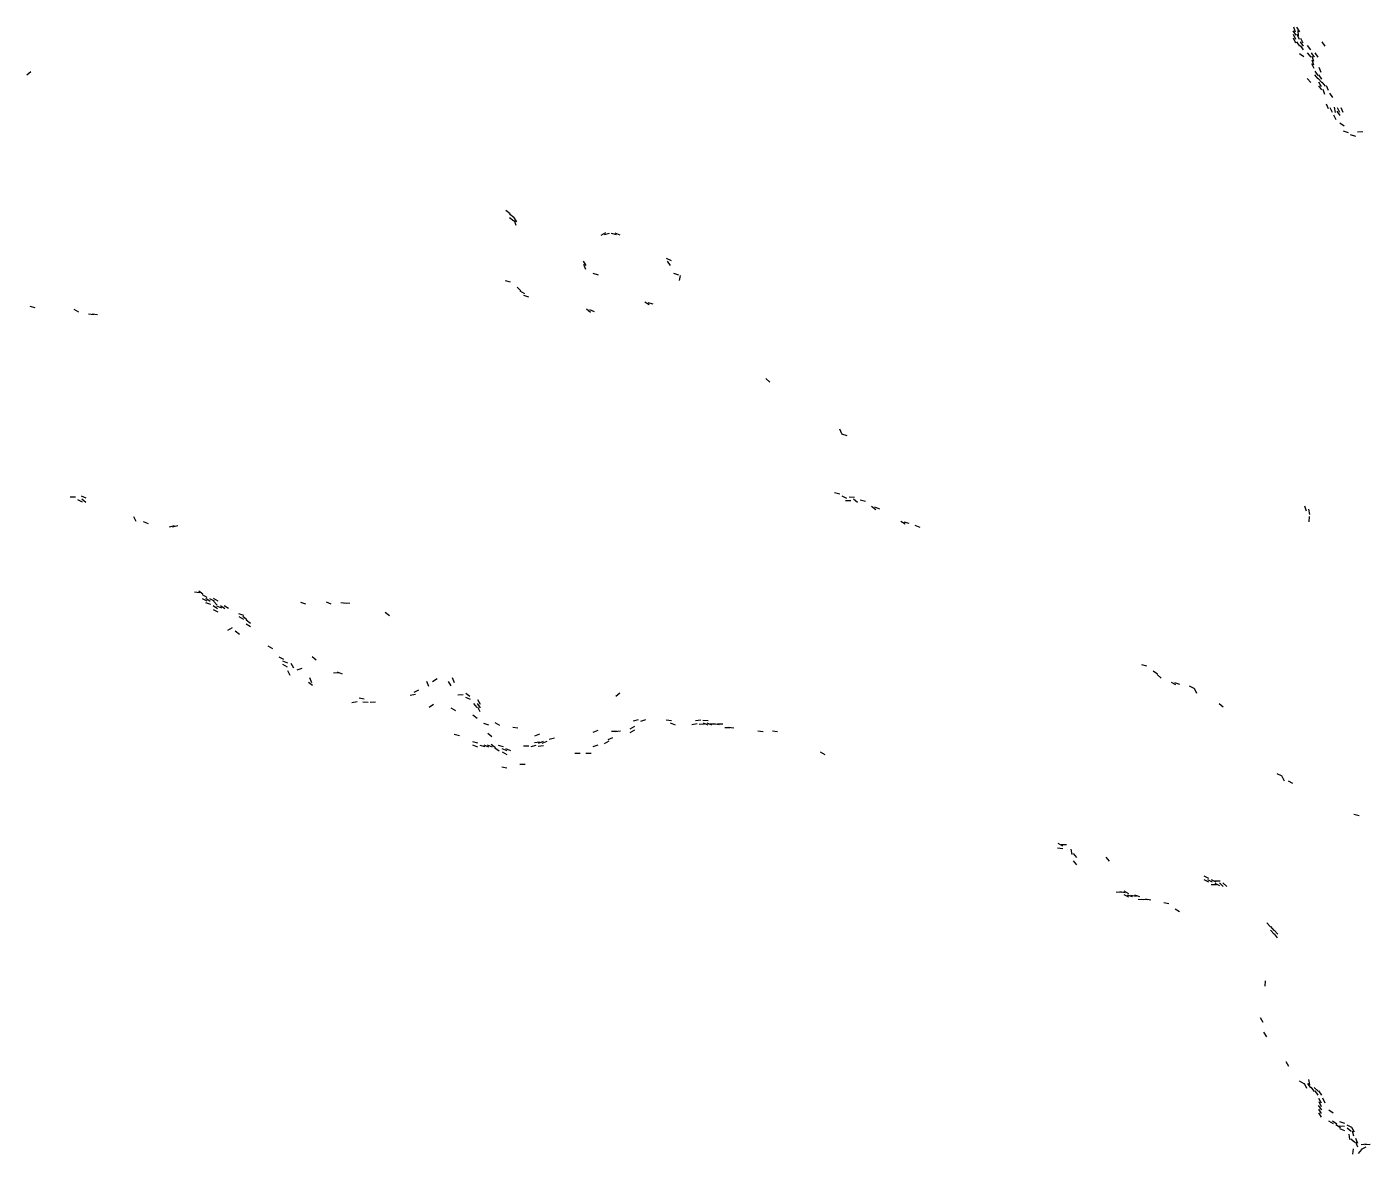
# Model space of a CAD drawing. Extents: x -664598 to -661481, y -979343 to -976126.
# Drawn here: x -663010 to -662275, y -976743 to -976126 of the extents above; entities that cross this region are included whole.
import ezdxf

# ---------------------------------------------------------------- set-up
doc = ezdxf.new("R2010")
doc.units = 0

msp = doc.modelspace()

# ---------------------------------------------------------------- linework, layer by layer
at = {"layer": 'CLIFF'}
for p, q in [((-662317.731, -976128.066), (-662316.029, -976130.414)), ((-662317.483, -976131.921), (-662316.277, -976134.559)), ((-662317.454, -976129.908), (-662316.306, -976132.572)), ((-662317.285, -976125.848), (-662316.475, -976128.632)), ((-662315.618, -976125.992), (-662314.142, -976128.488)), ((-662315.465, -976129.913), (-662314.295, -976132.567)), ((-662315.044, -976127.799), (-662314.716, -976130.681)), ((-662313.555, -976131.957), (-662312.205, -976134.523)), ((-662315.669, -976134.023), (-662314.091, -976136.457)), ((-662313.771, -976136.096), (-662311.989, -976138.384)), ((-662313.77, -976134.095), (-662311.99, -976136.385)), ((-662309.793, -976136.114), (-662307.967, -976138.366)), ((-662307.675, -976140.028), (-662306.085, -976142.452)), ((-662305.714, -976140.054), (-662304.046, -976142.426)), ((-662300.066, -976136.44), (-662301.694, -976134.04)), ((-662314.065, -976140.404), (-662311.695, -976142.076)), ((-662309.816, -976140.133), (-662307.944, -976142.347)), ((-662307.561, -976145.96), (-662306.199, -976148.52)), ((-662307.388, -976141.882), (-662306.372, -976144.598)), ((-662307.293, -976143.85), (-662306.467, -976146.63)), ((-663009.998, -976152.163), (-663007.762, -976150.317)), ((-662309.844, -976154.157), (-662307.916, -976156.323)), ((-662305.788, -976152.11), (-662303.972, -976154.37)), ((-662305.741, -976150.074), (-662304.019, -976152.406)), ((-662303.836, -976154.149), (-662301.924, -976156.331)), ((-662303.73, -976152.065), (-662302.03, -976154.415)), ((-662303.397, -976147.885), (-662302.363, -976150.595)), ((-662303.76, -976158.088), (-662302, -976160.392)), ((-662303.603, -976155.983), (-662302.157, -976158.497)), ((-662301.771, -976156.096), (-662299.989, -976158.384)), ((-662301.348, -976159.868), (-662300.412, -976162.612)), ((-662299.454, -976157.909), (-662298.306, -976160.571)), ((-662297.729, -976162.064), (-662296.031, -976164.416)), ((-662299.415, -976167.892), (-662298.345, -976170.588)), ((-662297.527, -976169.942), (-662296.233, -976172.538)), ((-662295.519, -976173.938), (-662294.241, -976176.542)), ((-662295.168, -976169.819), (-662294.592, -976172.661)), ((-662293.735, -976172.069), (-662292.025, -976174.411)), ((-662293.512, -976169.935), (-662292.248, -976172.545)), ((-662291.462, -976169.912), (-662290.298, -976172.568)), ((-662292.061, -976178.399), (-662289.699, -976180.081)), ((-662290.259, -976182.792), (-662287.501, -976183.688)), ((-662282.328, -976183.312), (-662279.432, -976183.168)), ((-662286.263, -976184.804), (-662283.497, -976185.676)), ((-662745.726, -976228.118), (-662748.034, -976226.362)), ((-662743.717, -976230.105), (-662746.043, -976228.375)), ((-662743.749, -976232.148), (-662746.011, -976230.332)), ((-662742.084, -976232.452), (-662743.676, -976230.028)), ((-662742.447, -976234.624), (-662743.313, -976231.856)), ((-662693.605, -976238.549), (-662696.155, -976239.931)), ((-662691.478, -976238.872), (-662694.282, -976239.608)), ((-662687.485, -976239.635), (-662690.275, -976238.845)), ((-662685.546, -976239.808), (-662688.214, -976238.672)), ((-662704.07, -976256.442), (-662705.69, -976254.038)), ((-662704.256, -976258.549), (-662705.504, -976255.931)), ((-662657.568, -976253.857), (-662660.192, -976252.623)), ((-662658.094, -976256.458), (-662659.666, -976254.022)), ((-662745.474, -976265.595), (-662748.286, -976264.885)), ((-662697.486, -976261.639), (-662700.274, -976260.841)), ((-662653.483, -976261.63), (-662656.277, -976260.85)), ((-662653.155, -976264.664), (-662652.605, -976261.816)), ((-662739.837, -976270.247), (-662741.923, -976268.233)), ((-662737.608, -976271.936), (-662740.152, -976270.544)), ((-663005.481, -976279.619), (-663008.279, -976278.861)), ((-662735.495, -976273.668), (-662738.265, -976272.812)), ((-662669.655, -976278.016), (-662672.105, -976276.464)), ((-662667.472, -976277.586), (-662670.288, -976276.894)), ((-662981.651, -976282.009), (-662984.109, -976280.471)), ((-662973.456, -976283.511), (-662976.304, -976282.969)), ((-662971.445, -976283.445), (-662974.315, -976283.035)), ((-662701.721, -976282.112), (-662704.039, -976280.368)), ((-662699.56, -976281.84), (-662702.2, -976280.64)), ((-662603.784, -976320.189), (-662605.976, -976318.291)), ((-662564.299, -976348.569), (-662565.461, -976345.911)), ((-662561.496, -976349.673), (-662564.264, -976348.807)), ((-662565.477, -976381.605), (-662568.283, -976380.875)), ((-662983.43, -976383.272), (-662986.33, -976383.208)), ((-662979.566, -976385.852), (-662982.194, -976384.628)), ((-662977.549, -976383.816), (-662980.211, -976382.664)), ((-662977.736, -976386.131), (-662980.024, -976384.349)), ((-662561.562, -976383.844), (-662564.198, -976382.636)), ((-662559.43, -976385.24), (-662562.33, -976385.24)), ((-662557.434, -976383.349), (-662560.326, -976383.131)), ((-662555.752, -976386.151), (-662558.008, -976384.329)), ((-662551.48, -976385.618), (-662554.28, -976384.862)), ((-662545.735, -976390.13), (-662548.025, -976388.35)), ((-662543.555, -976389.83), (-662546.205, -976388.65)), ((-662311.41, -976387.89), (-662310.35, -976390.59)), ((-662950.225, -976396.534), (-662951.535, -976393.946)), ((-662943.569, -976397.86), (-662946.191, -976396.62)), ((-662529.638, -976397.988), (-662532.122, -976396.492)), ((-662527.489, -976397.65), (-662530.271, -976396.83)), ((-662309.223, -976389.831), (-662308.537, -976392.649)), ((-662308.771, -976393.794), (-662308.989, -976396.686)), ((-662929.492, -976398.821), (-662932.268, -976399.659)), ((-662927.477, -976398.874), (-662930.283, -976399.606)), ((-662521.543, -976399.801), (-662524.217, -976398.679)), ((-662918.32, -976435.069), (-662915.44, -976435.411)), ((-662916.032, -976434.36), (-662913.728, -976436.12)), ((-662914.168, -976438.574), (-662911.592, -976439.906)), ((-662914.149, -976436.538), (-662911.611, -976437.942)), ((-662912.267, -976440.818), (-662909.493, -976441.662)), ((-662912.057, -976438.393), (-662909.703, -976440.087)), ((-662910.181, -976438.599), (-662907.579, -976439.881)), ((-662908.137, -976438.517), (-662905.623, -976439.963)), ((-662907.857, -976440.168), (-662905.903, -976442.312)), ((-662857.512, -976441.72), (-662860.248, -976440.76)), ((-662843.552, -976441.822), (-662846.208, -976440.658)), ((-662835.446, -976441.452), (-662838.314, -976441.028)), ((-662833.433, -976441.327), (-662836.327, -976441.153)), ((-662908.173, -976444.584), (-662905.587, -976445.896)), ((-662908.1, -976442.457), (-662905.66, -976444.023)), ((-662906.22, -976442.685), (-662903.54, -976443.795)), ((-662904.101, -976442.458), (-662901.659, -976444.022)), ((-662902.113, -976442.476), (-662899.647, -976444.004)), ((-662894.249, -976446.761), (-662891.511, -976447.719)), ((-662894.14, -976448.523), (-662891.62, -976449.957)), ((-662891.987, -976448.303), (-662889.773, -976450.177)), ((-662811.754, -976448.154), (-662814.006, -976446.326)), ((-662900.177, -976455.888), (-662897.583, -976454.592)), ((-662890.138, -976452.52), (-662887.622, -976453.96)), ((-662889.992, -976450.309), (-662887.768, -976452.171)), ((-662896, -976456.319), (-662893.76, -976458.161)), ((-662878.137, -976464.518), (-662875.623, -976465.962)), ((-662872.168, -976470.575), (-662869.592, -976471.905)), ((-662853.979, -976470.295), (-662851.781, -976472.185)), ((-662870.21, -976472.662), (-662867.55, -976473.818)), ((-662870.135, -976474.513), (-662867.625, -976475.967)), ((-662867.539, -976477.948), (-662866.221, -976480.532)), ((-662865.62, -976473.993), (-662864.14, -976476.487)), ((-662862.239, -976477.745), (-662859.521, -976476.735)), ((-662397.482, -976475.624), (-662400.278, -976474.856)), ((-662856.023, -976484.347), (-662853.737, -976486.133)), ((-662855.484, -976481.922), (-662854.276, -976484.558)), ((-662842.326, -976479.354), (-662839.434, -976479.126)), ((-662840.223, -976478.694), (-662837.537, -976479.786)), ((-662791.391, -976483.883), (-662790.369, -976486.597)), ((-662788.128, -976483.978), (-662785.632, -976482.502)), ((-662779.69, -976484.038), (-662778.07, -976486.442)), ((-662777.488, -976481.924), (-662776.272, -976484.556)), ((-662391.663, -976480.028), (-662394.097, -976478.452)), ((-662389.785, -976482.19), (-662391.975, -976480.29)), ((-662381.623, -976485.963), (-662384.137, -976484.517)), ((-662379.489, -976485.649), (-662382.271, -976484.831)), ((-662800.316, -976491.443), (-662797.444, -976491.037)), ((-662798.194, -976489.853), (-662795.566, -976488.627)), ((-662774.33, -976491.265), (-662771.43, -976491.215)), ((-662770.031, -976490.358), (-662767.729, -976492.122)), ((-662687.997, -976492.164), (-662685.763, -976490.316)), ((-662371.593, -976487.908), (-662374.167, -976486.572)), ((-662370.264, -976490.552), (-662371.496, -976487.928)), ((-662832.298, -976495.543), (-662829.462, -976494.937)), ((-662828.302, -976492.955), (-662825.458, -976493.525)), ((-662826.327, -976495.144), (-662823.433, -976495.336)), ((-662822.326, -976495.354), (-662819.434, -976495.126)), ((-662790.075, -976498.061), (-662787.685, -976496.419)), ((-662778.134, -976498.512), (-662775.626, -976499.968)), ((-662770.217, -976492.678), (-662767.543, -976493.802)), ((-662765.805, -976496.123), (-662763.955, -976498.357)), ((-662763.726, -976496.062), (-662762.034, -976498.418)), ((-662763.596, -976493.979), (-662762.164, -976496.501)), ((-662763.547, -976497.953), (-662762.213, -976500.527)), ((-662355.761, -976498.162), (-662357.999, -976496.318)), ((-662766.043, -976502.374), (-662763.717, -976504.106)), ((-662760.264, -976506.807), (-662757.496, -976507.673)), ((-662754.136, -976506.516), (-662751.624, -976507.964)), ((-662678.27, -976505.652), (-662675.49, -976504.828)), ((-662674.264, -976505.671), (-662671.496, -976504.809)), ((-662660.31, -976504.999), (-662657.45, -976505.481)), ((-662658.248, -976506.758), (-662655.512, -976507.722)), ((-662646.306, -976507.505), (-662643.454, -976506.975)), ((-662644.314, -976505.456), (-662641.446, -976505.024)), ((-662642.327, -976507.34), (-662639.433, -976507.14)), ((-662640.328, -976505.172), (-662637.432, -976505.308)), ((-662640.206, -976506.654), (-662637.554, -976507.826)), ((-662638.195, -976506.63), (-662635.565, -976507.85)), ((-662636.33, -976507.203), (-662633.43, -976507.277)), ((-662634.305, -976506.973), (-662631.455, -976507.507)), ((-662632.33, -976507.24), (-662629.43, -976507.24)), ((-662776.262, -976512.8), (-662773.498, -976513.68)), ((-662757.945, -976512.256), (-662755.815, -976514.224)), ((-662744.321, -976509.077), (-662741.439, -976509.403)), ((-662732.194, -976513.853), (-662729.566, -976512.627)), ((-662700.247, -976511.723), (-662697.513, -976510.757)), ((-662692.193, -976515.856), (-662689.567, -976514.624)), ((-662690.33, -976511.234), (-662687.43, -976511.246)), ((-662688.317, -976511.433), (-662685.443, -976511.047)), ((-662680.164, -976509.913), (-662677.596, -976508.567)), ((-662680.162, -976511.918), (-662677.598, -976510.562)), ((-662628.329, -976509.199), (-662625.431, -976509.281)), ((-662626.319, -976509.065), (-662623.441, -976509.415)), ((-662610.32, -976511.069), (-662607.44, -976511.411)), ((-662602.314, -976511.023), (-662599.446, -976511.457)), ((-662766.277, -976516.85), (-662763.483, -976517.63)), ((-662766.223, -976518.694), (-662763.537, -976519.786)), ((-662762.284, -976518.878), (-662759.476, -976519.602)), ((-662760.193, -976518.625), (-662757.567, -976519.855)), ((-662758.233, -976518.718), (-662755.527, -976519.762)), ((-662756.048, -976518.38), (-662753.712, -976520.1)), ((-662754.084, -976520.432), (-662751.676, -976522.048)), ((-662752.267, -976518.818), (-662749.493, -976519.662)), ((-662750.224, -976520.697), (-662747.536, -976521.783)), ((-662748.245, -976520.75), (-662745.515, -976521.73)), ((-662738.33, -976519.272), (-662735.43, -976519.208)), ((-662734.294, -976519.561), (-662731.466, -976518.919)), ((-662732.313, -976517.464), (-662729.447, -976517.016)), ((-662730.323, -976519.386), (-662727.437, -976519.094)), ((-662730.223, -976517.787), (-662727.537, -976516.693)), ((-662728.205, -976517.828), (-662725.555, -976516.652)), ((-662724.292, -976515.569), (-662721.468, -976514.911)), ((-662700.257, -976519.695), (-662697.503, -976518.785)), ((-662694.12, -976517.992), (-662691.64, -976516.488)), ((-662750.143, -976522.528), (-662747.617, -976523.952)), ((-662740.33, -976529.27), (-662737.43, -976529.21)), ((-662710.33, -976523.237), (-662707.43, -976523.243)), ((-662704.329, -976523.295), (-662701.431, -976523.185)), ((-662576.119, -976522.487), (-662573.641, -976523.993)), ((-662747.465, -976531.554), (-662750.295, -976530.926)), ((-662323.553, -976535.823), (-662326.207, -976534.657)), ((-662322.187, -976538.514), (-662323.573, -976535.966)), ((-662317.617, -976539.952), (-662320.143, -976538.528)), ((-662281.481, -976557.62), (-662284.279, -976556.86)), ((-662446.127, -976572.499), (-662443.633, -976573.981)), ((-662444.33, -976573.275), (-662441.43, -976573.205)), ((-662446.311, -976575.009), (-662443.449, -976575.471)), ((-662439.134, -976575.812), (-662438.626, -976578.668)), ((-662437.769, -976578.094), (-662435.991, -976580.386)), ((-662417.935, -976582.339), (-662419.825, -976580.141)), ((-662437.808, -976582.126), (-662435.952, -976584.354)), ((-662363.563, -976591.846), (-662366.197, -976590.634)), ((-662363.594, -976593.91), (-662366.166, -976592.57)), ((-662361.608, -976593.936), (-662364.152, -976592.544)), ((-662359.43, -976595.225), (-662362.33, -976595.255)), ((-662359.591, -976593.904), (-662362.169, -976592.576)), ((-662357.43, -976593.265), (-662360.33, -976593.215)), ((-662357.598, -976595.917), (-662360.162, -976594.563)), ((-662355.862, -976596.272), (-662357.898, -976594.208)), ((-662353.775, -976596.179), (-662355.985, -976594.301)), ((-662414.329, -976599.19), (-662411.431, -976599.29)), ((-662412.315, -976599.034), (-662409.445, -976599.446)), ((-662410.157, -976600.554), (-662407.603, -976601.926)), ((-662410.129, -976598.504), (-662407.631, -976599.976)), ((-662408.271, -976600.831), (-662405.489, -976601.649)), ((-662406.314, -976601.023), (-662403.446, -976601.457)), ((-662404.231, -976600.713), (-662401.529, -976601.767)), ((-662402.32, -976603.071), (-662399.44, -976603.409)), ((-662400.323, -976603.102), (-662397.437, -976603.378)), ((-662398.316, -976603.038), (-662395.444, -976603.442)), ((-662388.314, -976605.023), (-662385.446, -976605.457)), ((-662382.13, -976608.504), (-662379.63, -976609.976)), ((-662329.892, -976618.301), (-662331.868, -976616.179)), ((-662327.883, -976622.293), (-662329.877, -976620.187)), ((-662327.958, -976620.359), (-662329.802, -976618.121)), ((-662325.929, -976622.335), (-662327.831, -976620.145)), ((-662326.004, -976624.396), (-662327.756, -976622.084)), ((-662332.775, -976647.794), (-662332.985, -976650.686)), ((-662335.607, -976667.985), (-662334.153, -976670.495)), ((-662333.656, -976676.015), (-662332.104, -976678.465)), ((-662321.597, -976691.979), (-662320.163, -976694.501)), ((-662314.158, -976702.555), (-662311.602, -976703.925)), ((-662311.465, -976703.913), (-662310.295, -976706.567)), ((-662309.725, -976704.062), (-662308.035, -976706.418)), ((-662309.172, -976701.82), (-662308.588, -976704.66)), ((-662307.788, -976706.11), (-662305.972, -976708.37)), ((-662305.979, -976706.294), (-662303.781, -976708.186)), ((-662305.72, -976708.058), (-662304.04, -976710.422)), ((-662303.722, -976708.059), (-662302.038, -976710.421)), ((-662303.585, -976711.973), (-662302.175, -976714.507)), ((-662301.532, -976711.945), (-662300.228, -976714.535)), ((-662303.787, -976716.108), (-662301.973, -976718.372)), ((-662303.626, -976719.997), (-662302.134, -976722.483)), ((-662303.595, -976717.979), (-662302.165, -976720.501)), ((-662303.519, -976713.938), (-662302.241, -976716.542)), ((-662298.094, -976718.447), (-662295.666, -976720.033)), ((-662298.137, -976724.517), (-662295.623, -976725.963)), ((-662296.045, -976724.377), (-662293.715, -976726.103)), ((-662294.102, -976726.46), (-662291.658, -976728.02)), ((-662292.324, -976727.107), (-662289.436, -976727.373)), ((-662292.268, -976724.822), (-662289.492, -976725.658)), ((-662288.169, -976726.575), (-662285.591, -976727.905)), ((-662292.221, -976728.688), (-662289.539, -976729.792)), ((-662288.017, -976728.34), (-662285.743, -976730.14)), ((-662287.09, -976731.805), (-662286.67, -976734.675)), ((-662286.015, -976734.338), (-662283.745, -976736.142)), ((-662285.571, -976727.965), (-662284.189, -976730.515)), ((-662285.237, -976729.835), (-662284.523, -976732.645)), ((-662283.409, -976733.89), (-662282.351, -976736.59)), ((-662284.65, -976739.808), (-662285.11, -976742.672)), ((-662283.409, -976735.89), (-662282.351, -976738.59)), ((-662281.86, -976742.309), (-662279.9, -976740.171)), ((-662280.314, -976737.456), (-662277.446, -976737.024)), ((-662280.193, -976739.856), (-662277.567, -976738.624)), ((-662278.326, -976737.346), (-662275.434, -976737.134))]:
    msp.add_line(p, q, dxfattribs=at)

doc.saveas('drawing.dxf')
